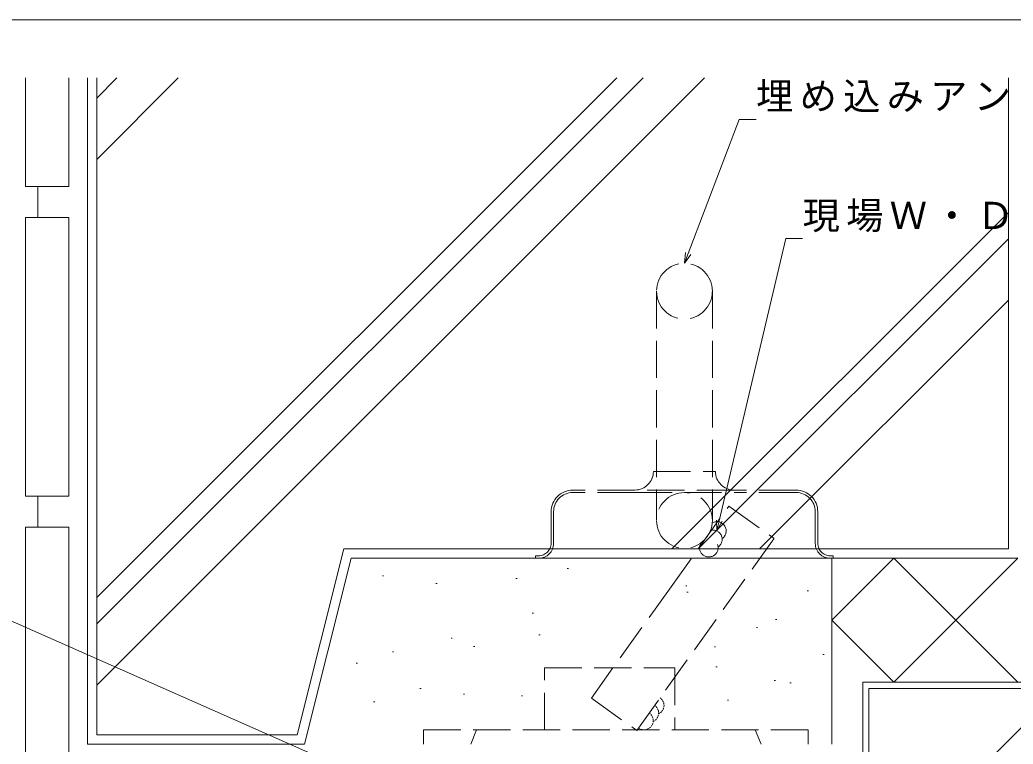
# Model space of a CAD drawing. Units: millimetres, scale not verified. Extents: x -567 to 567, y -403 to 403.
# Drawn here: x -455.5 to -295.4, y 282.1 to 399 of the extents above; entities that cross this region are included whole.
import ezdxf

# ---------------------------------------------------------------- set-up
doc = ezdxf.new("R2010")
doc.units = ezdxf.units.MM
doc.header["$LTSCALE"] = 2
doc.linetypes.add('USER4', pattern=[4, 3, -1])
doc.linetypes.add('USER5', pattern=[0.1875, 0.125, -0.0625])
for name, color, linetype, lineweight in [('0-1_YKK_ZWAK', 7, 'Continuous', 18), ('0-5_YKK_13', 4, 'Continuous', 18), ('0-6_YKK_D', 6, 'Continuous', 18), ('0-7_YSS_K', 3, 'Continuous', 18)]:
    doc.layers.add(name, color=color, linetype=linetype, lineweight=lineweight)
doc.styles.add('ＭＳ ゴシック', font='')
doc.styles.get('ＭＳ ゴシック').set_extended_font_data('MS Gothic')

msp = doc.modelspace()

# ---------------------------------------------------------------- linework, layer by layer
at = {"layer": '0-1_YKK_ZWAK'}
msp.add_line((537.274, 399), (-562.726, 399), dxfattribs=at)
at = {"layer": '0-5_YKK_13', "linetype": 'USER4'}
for p, q in [((-352.869, 355.218), (-352.869, 318.218)), ((-343.869, 355.218), (-343.869, 318.218)), ((-353.369, 326.118), (-343.369, 326.118)), ((-356.369, 323.118), (-366.369, 323.118)), ((-356.369, 322.718), (-366.369, 322.718)), ((-340.369, 323.118), (-356.369, 323.118)), ((-356.369, 322.718), (-340.369, 322.718)), ((-330.369, 323.118), (-340.369, 323.118)), ((-330.369, 322.718), (-340.369, 322.718)), ((-369.869, 319.618), (-369.869, 314.518)), ((-369.469, 319.618), (-369.469, 314.518)), ((-327.269, 314.518), (-327.269, 319.618)), ((-326.869, 314.518), (-326.869, 319.618)), ((-372.369, 312.518), (-371.869, 312.518)), ((-324.869, 312.518), (-324.369, 312.518)), ((-371.869, 312.118), (-324.869, 312.118)), ((-370.915, 294.417), (-349.915, 294.417)), ((-370.915, 284.417), (-370.915, 294.417)), ((-349.915, 294.417), (-349.915, 284.417)), ((-390.415, 284.417), (-328.415, 284.417)), ((-390.415, 282.117), (-390.415, 284.417)), ((-382.809, 282.117), (-381.88, 284.417)), ((-336.021, 282.117), (-336.95, 284.417)), ((-328.415, 282.117), (-328.415, 284.417))]:
    msp.add_line(p, q, dxfattribs=at)
for points in [[(-372.369, 312.518), (-372.369, 312.118), (-371.869, 312.118)], [(-324.869, 312.118), (-324.369, 312.118), (-324.369, 312.518)]]:
    msp.add_lwpolyline(points, dxfattribs=at)
msp.add_circle((-348.369, 318.218), 4.5, dxfattribs=at)
for centre, radius, start, end in [((-348.369, 355.218), 4.5, 0, 180), ((-348.369, 355.218), 4.5, 180, 0), ((-356.369, 326.118), 3, 270, 0), ((-340.369, 326.118), 3, 180, 270), ((-366.369, 319.618), 3.5, 90, 180), ((-366.369, 319.618), 3.1, 90, 180), ((-330.369, 319.618), 3.5, 0, 90), ((-330.369, 319.618), 3.1, 0, 90), ((-371.869, 314.518), 2, 270, 0), ((-371.869, 314.518), 2.4, 270, 0), ((-324.869, 314.518), 2.4, 180, 270), ((-324.869, 314.518), 2, 180, 270)]:
    msp.add_arc(centre, radius, start, end, dxfattribs=at)
at = {"layer": '0-6_YKK_D'}
for p, q in [((-347.764, 361.307), (-339.521, 382.93)), ((-339.521, 382.93), (-336.821, 382.93)), ((-342.754, 318.181), (-332.01, 363.715)), ((-332.01, 363.715), (-329.31, 363.715)), ((-348.369, 359.718), (-348.189, 361.469)), ((-348.369, 359.718), (-347.764, 361.307)), ((-347.338, 361.145), (-348.369, 359.718)), ((-343.144, 316.526), (-343.197, 318.285)), ((-343.144, 316.526), (-342.754, 318.181)), ((-342.311, 318.076), (-343.144, 316.526)), ((-400.102, 276.877), (-460.521, 303.556))]:
    msp.add_line(p, q, dxfattribs=at)
at = {"layer": '0-7_YSS_K'}
for p, q in [((-454.617, 372.118), (-454.617, 389.628)), ((-447.617, 372.118), (-447.617, 389.628)), ((-444.619, 282.118), (-444.619, 389.628)), ((-345.124, 389.628), (-443.119, 291.633)), ((-429.977, 389.628), (-443.119, 376.486)), ((-355.024, 389.628), (-443.119, 301.533)), ((-439.877, 389.628), (-443.119, 386.385)), ((-359.266, 389.628), (-443.119, 305.775)), ((-443.119, 389.628), (-443.119, 283.618)), ((-296.119, 313.618), (-296.119, 389.628)), ((-447.617, 372.118), (-454.617, 372.118)), ((-452.617, 367.118), (-452.617, 372.118)), ((-447.617, 367.118), (-454.617, 367.118)), ((-454.617, 322.118), (-454.617, 367.118)), ((-447.617, 322.118), (-447.617, 367.118)), ((-296.119, 367.922), (-350.423, 313.618)), ((-296.119, 363.68), (-346.181, 313.618)), ((-296.119, 353.78), (-336.281, 313.618)), ((-447.617, 322.118), (-454.617, 322.118)), ((-452.617, 317.118), (-452.617, 322.118)), ((-454.617, 272.118), (-454.617, 317.118)), ((-447.617, 317.118), (-454.617, 317.118)), ((-447.617, 279.118), (-447.617, 317.118)), ((-410.79, 283.618), (-403.29, 313.618)), ((-296.119, 313.618), (-403.29, 313.618)), ((-409.619, 282.118), (-402.119, 312.118)), ((-402.119, 312.118), (-294.619, 312.118)), ((-324.619, 302.118), (-314.619, 312.118)), ((-324.619, 282.117), (-324.619, 312.118)), ((-314.619, 292.117), (-294.619, 312.118)), ((-294.618, 292.117), (-314.619, 312.118)), ((-397.071, 309.273), (-396.871, 309.273)), ((-367.288, 310.481), (-367.088, 310.481)), ((-388.461, 308.027), (-388.261, 308.027)), ((-375.538, 308.871), (-375.338, 308.871)), ((-348.17, 307.663), (-347.97, 307.663)), ((-347.991, 306.623), (-347.791, 306.623)), ((-328.575, 306.857), (-328.375, 306.857)), ((-372.922, 303.236), (-372.722, 303.236)), ((-333.68, 302.23), (-333.48, 302.23)), ((-314.618, 292.117), (-324.619, 302.118)), ((-371.852, 299.752), (-371.652, 299.752)), ((-336.763, 300.922), (-336.563, 300.922)), ((-386.003, 299.211), (-385.803, 299.211)), ((-395.461, 296.998), (-395.261, 296.998)), ((-382.378, 297.881), (-382.178, 297.881)), ((-343.541, 297.803), (-343.341, 297.803)), ((-326.033, 296.595), (-325.833, 296.595)), ((-401.297, 295.187), (-401.097, 295.187)), ((-343.313, 294.606), (-343.113, 294.606)), ((-333.882, 292.369), (-333.682, 292.369)), ((-331.382, 292.032), (-331.182, 292.032)), ((-391.034, 291.097), (-390.834, 291.097)), ((-384.016, 290.161), (-383.816, 290.161)), ((-374.659, 289.927), (-374.459, 289.927)), ((-318.619, 291.117), (-318.619, 271.117)), ((-318.619, 291.117), (-260.619, 291.117)), ((-307.756, 271.117), (-287.756, 291.117)), ((-398.48, 288.948), (-398.28, 288.948)), ((-341.441, 289.225), (-341.241, 289.225)), ((-443.119, 283.618), (-410.79, 283.618)), ((-444.619, 282.118), (-409.619, 282.118))]:
    msp.add_line(p, q, dxfattribs=at)
at = {"layer": '0-7_YSS_K', "linetype": 'USER4'}
for p, q in [((-350.798, 307.147), (-341.227, 320.534)), ((-341.227, 320.534), (-333.906, 315.3)), ((-363.378, 289.551), (-350.798, 307.147))]:
    msp.add_line(p, q, dxfattribs=at)
msp.add_lwpolyline([(-363.378, 289.551), (-356.056, 284.317), (-333.906, 315.3)], dxfattribs=at)
at = {"layer": '0-7_YSS_K'}
msp.add_lwpolyline([(-319.619, 270.117), (-319.619, 292.117), (-259.619, 292.117)], dxfattribs=at)
at = {"layer": '0-7_YSS_K', "linetype": 'USER4'}
for centre, start, end in [((-343.144, 316.526), 304.43628, 118.90478), ((-343.792, 315.173), 304.43628, 92.97159), ((-344.439, 313.82), 150.1514, 70.27066)]:
    msp.add_arc(centre, 1.5, start, end, dxfattribs=at)
at = {"layer": '0-7_YSS_K', "linetype": 'USER5'}
for centre, start in [((-354.035, 287.145), 294.43686), ((-353.162, 288.365), 294.43686), ((-354.907, 285.924), 234.43689)]:
    msp.add_arc(centre, 1.5, start, 54.43687, dxfattribs=at)

# ---------------------------------------------------------------- texts
at = {"layer": '0-6_YKK_D', "color": 7, "char_height": 4.399, "attachment_point": 7, "style": 'ＭＳ ゴシック'}
for s, insert in [('\\T1.17;埋め込みアンカ－（別途）', (-336.821, 383.93)), ('\\T1.17;現場Ｗ・Ｄ', (-329.31, 364.715))]:
    msp.add_mtext(s, dxfattribs=dict(at, insert=insert))

doc.saveas('drawing.dxf')
